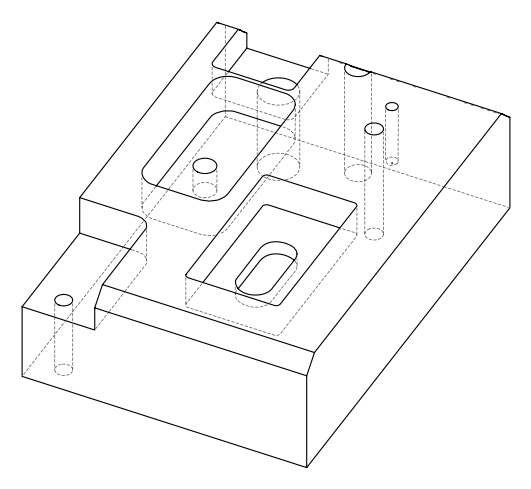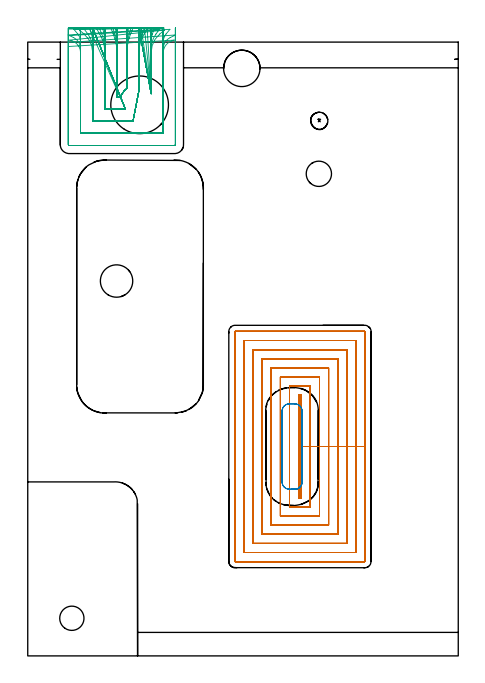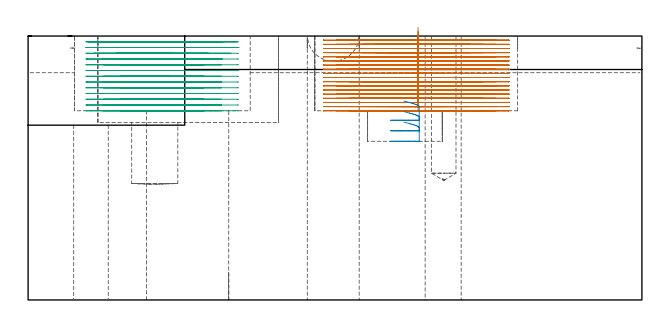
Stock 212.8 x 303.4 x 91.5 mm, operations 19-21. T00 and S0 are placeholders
(PLAN: 21 operations, 15 tool changes, 124.1 min)
(1 INDEXABLE_INSERT_DRILL_THROUGH_HOLE_FROM_SOLID | STEP1HOLE_2 | NXT0302_028 | 0.29 min | 58341 mm3)
(2 INDEXABLE_INSERT_DRILL_BLIND_HOLE_FROM_SOLID | STEP1POCKET | NXT0302_003 | 0.1 min | 10284 mm3)
(3 SPOT_DRILL | STEP1HOLE | NXT0321_9005460120000 | 0.04 min | 3391 mm3)
(4 SPOT_DRILL_1 | STEP1HOLE_1 | NXT0321_9005460120000 | 0.05 min | 182 mm3)
(5 SPOT_DRILL_2 | STEP1HOLE_3 | NXT0321_9005460120000 | 0.03 min | 2 mm3)
(6 SPOT_DRILL_3 | STEP1POCKET_1 | NXT0321_9005460120000 | 0.03 min | 0 mm3)
(7 DRILL_THROUGH_HOLE_INTO_CENTER | STEP1HOLE | UGT0301_515 | 0.28 min | 6937 mm3)
(8 DRILL_THROUGH_HOLE_INTO_CENTER_1 | STEP1HOLE_1 | NXT0301_065 | 0.39 min | 6199 mm3)
(9 DRILL_TO_ENLARGE_THROUGH_HOLE | STEP1HOLE_1 | UGT0301_046 | 0.4 min | 16879 mm3)
(10 DRILL_BLIND_HOLE_INTO_CENTER | STEP1HOLE_3 | NXT0301_022 | 0.04 min | 139 mm3)
(11 GUN_DRILL_THROUGH_HOLE | STEP1HOLE_3 | UGT0307_001 | 0.44 min | 1645 mm3)
(12 SPADE_DRILL_TO_ENLARGE_THROUGH_HOLE | STEP1HOLE_3 | UGT0306_003 | 0.39 min | 9421 mm3)
(13 DRILL_BLIND_HOLE_INTO_CENTER_1 | STEP1POCKET_1 | UGT0301_480 | 0.21 min | 2736 mm3)
(14 AREA_MILL | FG_CHAMFER_SURFACE | UGT0205_001 | 0.88 min | 1844 mm3)
(15 AREA_MILL_1 | FG_CHAMFER_SURFACE_1 | UGT0205_001 | 5.52 min | 11048 mm3)
(16 AREA_MILL_2 | FG_CHAMFER_SURFACE_2 | UGT0205_001 | 6.51 min | 11095 mm3)
(17 MILL_CORNER_NOTCH_RECTANGULAR | CORNER_NOTCH_RECTANGULAR | UGT0201_008 | Follow Part, ap 4, ae 75% | 8.81 min | 139588 mm3)
(18 MILL_RECTANGULAR_POCKET | POCKET_RECTANGULAR_STRAIGHT | UGT0201_094 | Follow Part, ap 5, ae 75% | 7.53 min | 223831 mm3)
(19 MILL_RECTANGULAR_POCKET_1 | POCKET_RECTANGULAR_STRAIGHT_1 | NXT0201_008 | Follow Part, ap 1.5, ae 75% | 68.76 min | 217965 mm3)
(20 MILL_RECTANGULAR_POCKET_2 | POCKET_RECTANGULAR_STRAIGHT_2 | UGT0201_008 | Follow Part, ap 4, ae 75% | 0.91 min | 14733 mm3)
(21 MILL_SLOT | SLOT_PARTIAL_RECTANGULAR | NXT0201_009 | Follow Part, ap 2, ae 75% | 22.51 min | 69092 mm3)
(TOOL NXT0302_028 | Index. Insert Drill 28.5mm [880-D2850L32-03] | D28.5 PA176 FL86 Z2)
(TOOL NXT0302_003 | Index. Insert Drill 16mm [880-D1600L20-05] | D16 PA176 FL80 Z2)
(TOOL NXT0321_9005460120000 | NC Spot Drill, 142deg, 12mm, Carbide, Uncoated | D12 PA142 FL30 Z2)
(TOOL UGT0301_515 | Carbide Drill 12.0 mm | D12 PA118 FL101 Z2)
(TOOL NXT0301_065 | Carbide Drill 9.4mm [860.1-0940-075A1-MM 2214] | D9.4 PA140 FL98 Z2)
(TOOL UGT0301_046 | Twist Drill 18 mm | D18 PA118 FL130 Z2)
(TOOL NXT0301_022 | Carbide Drill 5.1mm [860.1-0510-015A1-MM 2214] | D5.1 PA140 FL28 Z2)
(TOOL UGT0307_001 | Gun Drill 5 mm | D5 PA130 FL24 Z1)
(TOOL UGT0306_003 | Spade Drill 12.5mm | D12.5 PA132 FL10 Z2)
(TOOL UGT0301_480 | Carbide Drill 8.5 mm | D8.5 PA118 FL75 Z2)
(TOOL UGT0205_001 | Chamfer Mill 20 x 3 x 45 deg. | D20 FL50 Z2)
(TOOL UGT0201_008 | End Mill 16 mm | D16 FL32 Z4)
(TOOL UGT0201_094 | End mill 20 mm | D20 FL38 Z4)
(TOOL NXT0201_008 | ENDMILL 6mm [2P460-0600-NA 1630] | D6 FL26 Z6)
(TOOL NXT0201_009 | ENDMILL 8mm [2P460-0800-NA 1630] | D8 FL26 Z6)
(OP 19 MILL_RECTANGULAR_POCKET_1)
G17 G21 G94 G90
T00 M6
G54
G17 G0 G90 X135.2 Y86.934 S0 M3
G43 Z101.501 H1
Z94.501
G94 G1 Y103.5 Z90.062 F250.
Y128.9 F500.
X133.9
Y78.1
X135.2
Y103.5
X139.7
Y133.4
X129.4
Y73.6
X139.7
Y103.5
X144.2
Y137.9
X124.9
Y69.1
X144.2
Y103.5
X148.7
Y142.4
X120.4
Y64.6
X148.7
Y103.5
X153.2
Y146.9
X115.9
Y60.1
X153.2
Y103.5
X157.7
Y151.4
X111.4
Y55.6
X157.7
Y103.5
X162.2
Y155.9
X106.9
Y51.1
X162.2
Y103.5
X166.7
Y160.3
X166.695 Y160.355
X166.655 Y160.395
X166.6 Y160.4
X102.5
X102.445 Y160.395
X102.405 Y160.355
X102.4 Y160.3
Y46.7
X102.405 Y46.645
X102.445 Y46.605
X102.5 Y46.6
X166.6
X166.655 Y46.605
X166.695 Y46.645
X166.7 Y46.7
Y103.5
Y104.5
G0 X135.2 Y86.934 Z93.062
G1 Y103.5 Z88.623 F250.
Y128.9 F500.
X133.9
Y78.1
X135.2
Y103.5
X139.7
Y133.4
X129.4
Y73.6
X139.7
Y103.5
X144.2
Y137.9
X124.9
Y69.1
X144.2
Y103.5
X148.7
Y142.4
X120.4
Y64.6
X148.7
Y103.5
X153.2
Y146.9
X115.9
Y60.1
X153.2
Y103.5
X157.7
Y151.4
X111.4
Y55.6
X157.7
Y103.5
X162.2
Y155.9
X106.9
Y51.1
X162.2
Y103.5
X166.7
Y160.3
X166.695 Y160.355
X166.655 Y160.395
X166.6 Y160.4
X102.5
X102.445 Y160.395
X102.405 Y160.355
X102.4 Y160.3
Y46.7
X102.405 Y46.645
X102.445 Y46.605
X102.5 Y46.6
X166.6
X166.655 Y46.605
X166.695 Y46.645
X166.7 Y46.7
Y103.5
Y104.5
G0 X135.2 Y86.934 Z91.623
G1 Y103.5 Z87.184 F250.
Y128.9 F500.
X133.9
Y78.1
X135.2
Y103.5
X139.7
Y133.4
X129.4
Y73.6
X139.7
Y103.5
X144.2
Y137.9
X124.9
Y69.1
X144.2
Y103.5
X148.7
Y142.4
X120.4
Y64.6
X148.7
Y103.5
X153.2
Y146.9
X115.9
Y60.1
X153.2
Y103.5
X157.7
Y151.4
X111.4
Y55.6
X157.7
Y103.5
X162.2
Y155.9
X106.9
Y51.1
X162.2
Y103.5
X166.7
Y160.3
X166.695 Y160.355
X166.655 Y160.395
X166.6 Y160.4
X102.5
X102.445 Y160.395
X102.405 Y160.355
X102.4 Y160.3
Y46.7
X102.405 Y46.645
X102.445 Y46.605
X102.5 Y46.6
X166.6
X166.655 Y46.605
X166.695 Y46.645
X166.7 Y46.7
Y103.5
Y104.5
G0 X135.2 Y86.934 Z90.184
G1 Y103.5 Z85.745 F250.
Y128.9 F500.
X133.9
Y78.1
X135.2
Y103.5
X139.7
Y133.4
X129.4
Y73.6
X139.7
Y103.5
X144.2
Y137.9
X124.9
Y69.1
X144.2
Y103.5
X148.7
Y142.4
X120.4
Y64.6
X148.7
Y103.5
X153.2
Y146.9
X115.9
Y60.1
X153.2
Y103.5
X157.7
Y151.4
X111.4
Y55.6
X157.7
Y103.5
X162.2
Y155.9
X106.9
Y51.1
X162.2
Y103.5
X166.7
Y160.3
X166.695 Y160.355
X166.655 Y160.395
X166.6 Y160.4
X102.5
X102.445 Y160.395
X102.405 Y160.355
X102.4 Y160.3
Y46.7
X102.405 Y46.645
X102.445 Y46.605
X102.5 Y46.6
X166.6
X166.655 Y46.605
X166.695 Y46.645
X166.7 Y46.7
Y103.5
Y104.5
G0 X135.2 Y86.934 Z88.745
G1 Y103.5 Z84.306 F250.
Y128.9 F500.
X133.9
Y78.1
X135.2
Y103.5
X139.7
Y133.4
X129.4
Y73.6
X139.7
Y103.5
X144.2
Y137.9
X124.9
Y69.1
X144.2
Y103.5
X148.7
Y142.4
X120.4
Y64.6
X148.7
Y103.5
X153.2
Y146.9
X115.9
Y60.1
X153.2
Y103.5
X157.7
Y151.4
X111.4
Y55.6
X157.7
Y103.5
X162.2
Y155.9
X106.9
Y51.1
X162.2
Y103.5
X166.7
Y160.3
X166.695 Y160.355
X166.655 Y160.395
X166.6 Y160.4
X102.5
X102.445 Y160.395
X102.405 Y160.355
X102.4 Y160.3
Y46.7
X102.405 Y46.645
X102.445 Y46.605
X102.5 Y46.6
X166.6
X166.655 Y46.605
X166.695 Y46.645
X166.7 Y46.7
Y103.5
Y104.5
G0 X135.2 Y86.934 Z87.306
G1 Y103.5 Z82.867 F250.
Y128.9 F500.
X133.9
Y78.1
X135.2
Y103.5
X139.7
Y133.4
X129.4
Y73.6
X139.7
Y103.5
X144.2
Y137.9
X124.9
Y69.1
X144.2
Y103.5
X148.7
Y142.4
X120.4
Y64.6
X148.7
Y103.5
X153.2
Y146.9
X115.9
Y60.1
X153.2
Y103.5
X157.7
Y151.4
X111.4
Y55.6
X157.7
Y103.5
X162.2
Y155.9
X106.9
Y51.1
X162.2
Y103.5
X166.7
Y160.3
X166.695 Y160.355
X166.655 Y160.395
X166.6 Y160.4
X102.5
X102.445 Y160.395
X102.405 Y160.355
X102.4 Y160.3
Y46.7
X102.405 Y46.645
X102.445 Y46.605
X102.5 Y46.6
X166.6
X166.655 Y46.605
X166.695 Y46.645
X166.7 Y46.7
Y103.5
Y104.5
G0 X135.2 Y86.934 Z85.867
G1 Y103.5 Z81.428 F250.
Y128.9 F500.
X133.9
Y78.1
X135.2
Y103.5
X139.7
Y133.4
X129.4
Y73.6
X139.7
Y103.5
X144.2
Y137.9
X124.9
Y69.1
X144.2
Y103.5
X148.7
Y142.4
X120.4
Y64.6
X148.7
Y103.5
X153.2
Y146.9
X115.9
Y60.1
X153.2
Y103.5
X157.7
Y151.4
X111.4
Y55.6
X157.7
Y103.5
X162.2
Y155.9
X106.9
Y51.1
X162.2
Y103.5
X166.7
Y160.3
X166.695 Y160.355
X166.655 Y160.395
X166.6 Y160.4
X102.5
X102.445 Y160.395
X102.405 Y160.355
X102.4 Y160.3
Y46.7
X102.405 Y46.645
X102.445 Y46.605
X102.5 Y46.6
X166.6
X166.655 Y46.605
X166.695 Y46.645
X166.7 Y46.7
Y103.5
Y104.5
G0 X135.2 Y86.934 Z84.428
G1 Y103.5 Z79.989 F250.
Y128.9 F500.
X133.9
Y78.1
X135.2
Y103.5
X139.7
Y133.4
X129.4
Y73.6
X139.7
Y103.5
X144.2
Y137.9
X124.9
Y69.1
X144.2
Y103.5
X148.7
Y142.4
X120.4
Y64.6
X148.7
Y103.5
X153.2
Y146.9
X115.9
Y60.1
X153.2
Y103.5
X157.7
Y151.4
X111.4
Y55.6
X157.7
Y103.5
X162.2
Y155.9
X106.9
Y51.1
X162.2
Y103.5
X166.7
Y160.3
X166.695 Y160.355
X166.655 Y160.395
X166.6 Y160.4
X102.5
X102.445 Y160.395
X102.405 Y160.355
X102.4 Y160.3
Y46.7
X102.405 Y46.645
X102.445 Y46.605
X102.5 Y46.6
X166.6
X166.655 Y46.605
X166.695 Y46.645
X166.7 Y46.7
Y103.5
Y104.5
G0 X135.2 Y86.934 Z82.989
G1 Y103.5 Z78.55 F250.
Y128.9 F500.
X133.9
Y78.1
X135.2
Y103.5
X139.7
Y133.4
X129.4
Y73.6
X139.7
Y103.5
X144.2
Y137.9
X124.9
Y69.1
X144.2
Y103.5
X148.7
Y142.4
X120.4
Y64.6
X148.7
Y103.5
X153.2
Y146.9
X115.9
Y60.1
X153.2
Y103.5
X157.7
Y151.4
X111.4
Y55.6
X157.7
Y103.5
X162.2
Y155.9
X106.9
Y51.1
X162.2
Y103.5
X166.7
Y160.3
X166.695 Y160.355
X166.655 Y160.395
X166.6 Y160.4
X102.5
X102.445 Y160.395
X102.405 Y160.355
X102.4 Y160.3
Y46.7
X102.405 Y46.645
X102.445 Y46.605
X102.5 Y46.6
X166.6
X166.655 Y46.605
X166.695 Y46.645
X166.7 Y46.7
Y103.5
Y104.5
G0 X135.2 Y86.934 Z81.55
G1 Y103.5 Z77.111 F250.
Y128.9 F500.
X133.9
Y78.1
X135.2
Y103.5
X139.7
Y133.4
X129.4
Y73.6
X139.7
Y103.5
X144.2
Y137.9
X124.9
Y69.1
X144.2
Y103.5
X148.7
Y142.4
X120.4
Y64.6
X148.7
Y103.5
X153.2
Y146.9
X115.9
Y60.1
X153.2
Y103.5
X157.7
Y151.4
X111.4
Y55.6
X157.7
Y103.5
X162.2
Y155.9
X106.9
Y51.1
X162.2
Y103.5
X166.7
Y160.3
X166.695 Y160.355
X166.655 Y160.395
X166.6 Y160.4
X102.5
X102.445 Y160.395
X102.405 Y160.355
X102.4 Y160.3
Y46.7
X102.405 Y46.645
X102.445 Y46.605
X102.5 Y46.6
X166.6
X166.655 Y46.605
X166.695 Y46.645
X166.7 Y46.7
Y103.5
Y104.5
G0 X135.2 Y86.934 Z80.111
G1 Y103.5 Z75.672 F250.
Y128.9 F500.
X133.9
Y78.1
X135.2
Y103.5
X139.7
Y133.4
X129.4
Y73.6
X139.7
Y103.5
X144.2
Y137.9
X124.9
Y69.1
X144.2
Y103.5
X148.7
Y142.4
X120.4
Y64.6
X148.7
Y103.5
X153.2
Y146.9
X115.9
Y60.1
X153.2
Y103.5
X157.7
Y151.4
X111.4
Y55.6
X157.7
Y103.5
X162.2
Y155.9
X106.9
Y51.1
X162.2
Y103.5
X166.7
Y160.3
X166.695 Y160.355
X166.655 Y160.395
X166.6 Y160.4
X102.5
X102.445 Y160.395
X102.405 Y160.355
X102.4 Y160.3
Y46.7
X102.405 Y46.645
X102.445 Y46.605
X102.5 Y46.6
X166.6
X166.655 Y46.605
X166.695 Y46.645
X166.7 Y46.7
Y103.5
Y104.5
G0 X135.2 Y86.934 Z78.672
G1 Y103.5 Z74.234 F250.
Y128.9 F500.
X133.9
Y78.1
X135.2
Y103.5
X139.7
Y133.4
X129.4
Y73.6
X139.7
Y103.5
X144.2
Y137.9
X124.9
Y69.1
X144.2
Y103.5
X148.7
Y142.4
X120.4
Y64.6
X148.7
Y103.5
X153.2
Y146.9
X115.9
Y60.1
X153.2
Y103.5
X157.7
Y151.4
X111.4
Y55.6
X157.7
Y103.5
X162.2
Y155.9
X106.9
Y51.1
X162.2
Y103.5
X166.7
Y160.3
X166.695 Y160.355
X166.655 Y160.395
X166.6 Y160.4
X102.5
X102.445 Y160.395
X102.405 Y160.355
X102.4 Y160.3
Y46.7
X102.405 Y46.645
X102.445 Y46.605
X102.5 Y46.6
X166.6
X166.655 Y46.605
X166.695 Y46.645
X166.7 Y46.7
Y103.5
Y104.5
G0 X135.2 Y86.934 Z77.234
G1 Y103.5 Z72.795 F250.
Y128.9 F500.
X133.9
Y78.1
X135.2
Y103.5
X139.7
Y133.4
X129.4
Y73.6
X139.7
Y103.5
X144.2
Y137.9
X124.9
Y69.1
X144.2
Y103.5
X148.7
Y142.4
X120.4
Y64.6
X148.7
Y103.5
X153.2
Y146.9
X115.9
Y60.1
X153.2
Y103.5
X157.7
Y151.4
X111.4
Y55.6
X157.7
Y103.5
X162.2
Y155.9
X106.9
Y51.1
X162.2
Y103.5
X166.7
Y160.3
X166.695 Y160.355
X166.655 Y160.395
X166.6 Y160.4
X102.5
X102.445 Y160.395
X102.405 Y160.355
X102.4 Y160.3
Y46.7
X102.405 Y46.645
X102.445 Y46.605
X102.5 Y46.6
X166.6
X166.655 Y46.605
X166.695 Y46.645
X166.7 Y46.7
Y103.5
Y104.5
G0 X135.2 Y86.934 Z75.795
G1 Y103.5 Z71.356 F250.
Y128.9 F500.
X133.9
Y78.1
X135.2
Y103.5
X139.7
Y133.4
X129.4
Y73.6
X139.7
Y103.5
X144.2
Y137.9
X124.9
Y69.1
X144.2
Y103.5
X148.7
Y142.4
X120.4
Y64.6
X148.7
Y103.5
X153.2
Y146.9
X115.9
Y60.1
X153.2
Y103.5
X157.7
Y151.4
X111.4
Y55.6
X157.7
Y103.5
X162.2
Y155.9
X106.9
Y51.1
X162.2
Y103.5
X166.7
Y160.3
X166.695 Y160.355
X166.655 Y160.395
X166.6 Y160.4
X102.5
X102.445 Y160.395
X102.405 Y160.355
X102.4 Y160.3
Y46.7
X102.405 Y46.645
X102.445 Y46.605
X102.5 Y46.6
X166.6
X166.655 Y46.605
X166.695 Y46.645
X166.7 Y46.7
Y103.5
Y104.5
G0 X135.2 Y86.934 Z74.356
G1 Y103.5 Z69.917 F250.
Y128.9 F500.
X133.9
Y78.1
X135.2
Y103.5
X139.7
Y133.4
X129.4
Y73.6
X139.7
Y103.5
X144.2
Y137.9
X124.9
Y69.1
X144.2
Y103.5
X148.7
Y142.4
X120.4
Y64.6
X148.7
Y103.5
X153.2
Y146.9
X115.9
Y60.1
X153.2
Y103.5
X157.7
Y151.4
X111.4
Y55.6
X157.7
Y103.5
X162.2
Y155.9
X106.9
Y51.1
X162.2
Y103.5
X166.7
Y160.3
X166.695 Y160.355
X166.655 Y160.395
X166.6 Y160.4
X102.5
X102.445 Y160.395
X102.405 Y160.355
X102.4 Y160.3
Y46.7
X102.405 Y46.645
X102.445 Y46.605
X102.5 Y46.6
X166.6
X166.655 Y46.605
X166.695 Y46.645
X166.7 Y46.7
Y103.5
Y104.5
G0 X135.2 Y86.934 Z72.917
G1 Y103.5 Z68.478 F250.
Y128.9 F500.
X133.9
Y78.1
X135.2
Y103.5
X139.7
Y133.4
X129.4
Y73.6
X139.7
Y103.5
X144.2
Y137.9
X124.9
Y69.1
X144.2
Y103.5
X148.7
Y142.4
X120.4
Y64.6
X148.7
Y103.5
X153.2
Y146.9
X115.9
Y60.1
X153.2
Y103.5
X157.7
Y151.4
X111.4
Y55.6
X157.7
Y103.5
X162.2
Y155.9
X106.9
Y51.1
X162.2
Y103.5
X166.7
Y160.3
X166.695 Y160.355
X166.655 Y160.395
X166.6 Y160.4
X102.5
X102.445 Y160.395
X102.405 Y160.355
X102.4 Y160.3
Y46.7
X102.405 Y46.645
X102.445 Y46.605
X102.5 Y46.6
X166.6
X166.655 Y46.605
X166.695 Y46.645
X166.7 Y46.7
Y103.5
Y104.5
G0 X135.2 Y86.934 Z71.478
G1 Y103.5 Z67.039 F250.
Y128.9 F500.
X133.9
Y78.1
X135.2
Y103.5
X139.7
Y133.4
X129.4
Y73.6
X139.7
Y103.5
X144.2
Y137.9
X124.9
Y69.1
X144.2
Y103.5
X148.7
Y142.4
X120.4
Y64.6
X148.7
Y103.5
X153.2
Y146.9
X115.9
Y60.1
X153.2
Y103.5
X157.7
Y151.4
X111.4
Y55.6
X157.7
Y103.5
X162.2
Y155.9
X106.9
Y51.1
X162.2
Y103.5
X166.7
Y160.3
X166.695 Y160.355
X166.655 Y160.395
X166.6 Y160.4
X102.5
X102.445 Y160.395
X102.405 Y160.355
X102.4 Y160.3
Y46.7
X102.405 Y46.645
X102.445 Y46.605
X102.5 Y46.6
X166.6
X166.655 Y46.605
X166.695 Y46.645
X166.7 Y46.7
Y103.5
Y104.5
G0 X135.2 Y86.934 Z70.039
G1 Y103.5 Z65.6 F250.
Y128.9 F500.
X133.9
Y78.1
X135.2
Y103.5
X139.7
Y133.4
X129.4
Y73.6
X139.7
Y103.5
X144.2
Y137.9
X124.9
Y69.1
X144.2
Y103.5
X148.7
Y142.4
X120.4
Y64.6
X148.7
Y103.5
X153.2
Y146.9
X115.9
Y60.1
X153.2
Y103.5
X157.7
Y151.4
X111.4
Y55.6
X157.7
Y103.5
X162.2
Y155.9
X106.9
Y51.1
X162.2
Y103.5
X166.7
Y160.3
X166.695 Y160.355
X166.655 Y160.395
X166.6 Y160.4
X102.5
X102.445 Y160.395
X102.405 Y160.355
X102.4 Y160.3
Y46.7
X102.405 Y46.645
X102.445 Y46.605
X102.5 Y46.6
X166.6
X166.655 Y46.605
X166.695 Y46.645
X166.7 Y46.7
Y103.5
Y104.5
G0 Z101.501
M5
M2
(OP 20 MILL_RECTANGULAR_POCKET_2)
G17 G21 G94 G90
T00 M6
G54
G17 G0 G90 X130.339 Y82.4 S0 M3
G43 Z101.501 H0
Z68.95
G94 G1 X132.19 Z68.454 F250.
X132.713 Y82.466 Z68.313
X133.222 Y82.608 Z68.172
X133.704 Y82.823 Z68.03
X134.15 Y83.106 Z67.889
X134.549 Y83.451 Z67.747
X134.894 Y83.85 Z67.606
X135.177 Y84.296 Z67.464
X135.392 Y84.778 Z67.323
X135.534 Y85.287 Z67.181
X135.6 Y85.81 Z67.04
Y103.5 Z62.3
Y121. F500.
G3 X132. Y124.6 R3.6
G1 X129.3
G3 X125.7 Y121. R3.6
G1 Y86.
G3 X129.3 Y82.4 R3.6
G1 X132.
G3 X135.6 Y86. R3.6
G1 Y103.5
Y104.5
G0 X130.339 Y82.4 Z65.3
G1 X132.19 Z64.804 F250.
X132.713 Y82.466 Z64.663
X133.222 Y82.608 Z64.521
X133.704 Y82.823 Z64.38
X134.15 Y83.106 Z64.239
X134.549 Y83.451 Z64.097
X134.894 Y83.85 Z63.956
X135.177 Y84.296 Z63.814
X135.392 Y84.778 Z63.673
X135.534 Y85.287 Z63.531
X135.6 Y85.81 Z63.39
Y103.5 Z58.65
Y121. F500.
G3 X132. Y124.6 R3.6
G1 X129.3
G3 X125.7 Y121. R3.6
G1 Y86.
G3 X129.3 Y82.4 R3.6
G1 X132.
G3 X135.6 Y86. R3.6
G1 Y103.5
Y104.5
G0 X130.339 Y82.4 Z61.65
G1 X132.19 Z61.154 F250.
X132.713 Y82.466 Z61.013
X133.222 Y82.608 Z60.871
X133.704 Y82.823 Z60.73
X134.15 Y83.106 Z60.589
X134.549 Y83.451 Z60.447
X134.894 Y83.85 Z60.306
X135.177 Y84.296 Z60.164
X135.392 Y84.778 Z60.023
X135.534 Y85.287 Z59.881
X135.6 Y85.81 Z59.74
Y103.5 Z55.
Y121. F500.
G3 X132. Y124.6 R3.6
G1 X129.3
G3 X125.7 Y121. R3.6
G1 Y86.
G3 X129.3 Y82.4 R3.6
G1 X132.
G3 X135.6 Y86. R3.6
G1 Y103.5
Y104.5
G0 Z101.501
M5
M2
(OP 21 MILL_SLOT)
G17 G21 G94 G90
T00 M6
G54
G17 G0 G90 X41.129 Y310.172 S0 M3
G43 Z101.501 H1
Z89.508
G94 G1 X42.276 Y307.4 F250.
G2 X44.1 Y298.223 R24. F500.
G1 Y276.3
X45.831
G2 X49. Y280.479 R10.258
G1 Y298.227
G2 X50.822 Y307.4 R24.
G1 X51.969 Y310.172 F250.
X34.055 Y309.981
X35.585 Y307.4
G2 X38.1 Y298.223 R18. F500.
G1 Y270.3
X45.277
X48.277 F250.
G0 Z101.501
X25.537 Y309.333
Z89.508
G1 X27.831 Y307.4
G2 X32.1 Y298.223 R12. F500.
G1 Y264.3
X49.022
X52.022 F250.
X55. Y279.641 F500.
Y282.641 F250.
Y298.227 F500.
G2 X57.513 Y307.4 R18.
G1 X59.042 Y309.981 F250.
X61. Y277.909 F500.
Y280.909 F250.
Y298.227 F500.
G2 X65.263 Y307.4 R12.
G1 X67.557 Y309.334 F250.
X20.719 Y304.376 F500.
X22.13 Y303.868 F250.
G2 X26.1 Y298.223 R6. F500.
G1 Y258.3
X67.
Y298.227
G2 X70.969 Y303.873 R6.
G1 X72.381 Y304.381 F250.
X20.1 Y301.223 F500.
Y298.223 F250.
Y252.7 F500.
G3 X20.5 Y252.3 R0.4
G1 X72.6
G3 X73. Y252.7 R0.4
G1 Y298.227
Y301.227 F250.
G0 Z101.501
X42.1 Y310.262
Z87.516
G1 X42.999 Y307.4
G2 X44.1 Y300.213 R24. F500.
G1 Y276.3
X45.831
G2 X49. Y280.479 R10.258
G1 Y300.219
G2 X50.099 Y307.4 R24.
G1 X50.997 Y310.263 F250.
X35.405 Y310.15
X36.603 Y307.4
G2 X38.1 Y300.213 R18. F500.
G1 Y270.3
X45.277
X48.277 F250.
G0 Z101.501
X27.913 Y309.802
Z87.516
G1 X29.71 Y307.4
G2 X32.1 Y300.213 R12. F500.
G1 Y264.3
X49.022
X52.022 F250.
X55. Y279.641 F500.
Y282.641 F250.
Y300.219 F500.
G2 X56.494 Y307.4 R18.
G1 X57.691 Y310.151 F250.
X61. Y277.909 F500.
Y280.909 F250.
Y300.219 F500.
G2 X63.385 Y307.4 R12.
G1 X65.181 Y309.804 F250.
X19.995 Y306.92 F500.
X22.699 Y305.621 F250.
G2 X26.1 Y300.213 R6. F500.
G1 Y258.3
X67.
Y300.219
G2 X70.401 Y305.627 R6.
G1 X73.105 Y306.927 F250.
X20.1 Y303.213 F500.
Y300.213 F250.
Y252.7 F500.
G3 X20.5 Y252.3 R0.4
G1 X72.6
G3 X73. Y252.7 R0.4
G1 Y300.219
Y303.219 F250.
G0 Z101.501
X43.317 Y310.362
Z85.523
G1 X43.794 Y307.4
G2 X44.1 Y303.58 R24. F500.
G1 Y276.3
X45.831
G2 X49. Y280.479 R10.258
G1 Y303.585
G2 X49.305 Y307.4 R24.
G1 X49.782 Y310.362 F250.
X37.053 Y310.332
X37.69 Y307.4
G2 X38.1 Y303.58 R18. F500.
G1 Y270.3
X45.277
X48.277 F250.
X30.521 Y310.244 F500.
X31.476 Y307.4 F250.
G2 X32.1 Y303.58 R12. F500.
G1 Y264.3
X49.022
X52.022 F250.
X55. Y279.64 F500.
Y282.64 F250.
Y303.585 F500.
G2 X55.409 Y307.4 R18.
G1 X56.045 Y310.332 F250.
X61. Y277.908 F500.
Y280.908 F250.
Y303.585 F500.
G2 X61.623 Y307.4 R12.
G1 X62.576 Y310.244 F250.
X22.817 Y309.713
X24.727 Y307.4
G2 X26.1 Y303.58 R6. F500.
G1 Y258.3
X67.
Y303.585
G2 X68.369 Y307.4 R6.
G1 X70.277 Y309.715 F250.
X20.1 Y306.58 F500.
Y303.58 F250.
Y252.7 F500.
G3 X20.5 Y252.3 R0.4
G1 X72.6
G3 X73. Y252.7 R0.4
G1 Y303.585
Y306.585 F250.
G0 Z101.501
X44.022 Y310.399
Z83.531
G1 X44.093 Y307.4
G2 X44.1 Y306.828 R24. F500.
G1 Y276.3
X45.831
G2 X49. Y280.479 R10.258
G1 Y306.829
G2 X49.007 Y307.4 R24.
G1 X49.078 Y310.399 F250.
X37.996 Y310.398
X38.091 Y307.4
G2 X38.1 Y306.828 R18. F500.
G1 Y270.3
X45.277
X48.277 F250.
X31.943 Y310.397 F500.
X32.086 Y307.4 F250.
G2 X32.1 Y306.828 R12. F500.
G1 Y264.3
X49.022
X52.022 F250.
X55. Y279.64 F500.
Y282.64 F250.
Y306.829 F500.
G2 X55.009 Y307.4 R18.
G1 X55.104 Y310.399 F250.
X61. Y277.908 F500.
Y280.908 F250.
Y306.829 F500.
G2 X61.014 Y307.4 R12.
G1 X61.156 Y310.397 F250.
X25.787 Y310.386
X26.073 Y307.4
G2 X26.1 Y306.828 R6. F500.
G1 Y258.3
X67.
Y306.829
G2 X67.027 Y307.4 R6.
G1 X67.312 Y310.386 F250.
X20.1 Y309.828
Y306.828
Y252.7 F500.
G3 X20.5 Y252.3 R0.4
G1 X72.6
G3 X73. Y252.7 R0.4
G1 Y306.829
Y309.829 F250.
G0 X44.1 Y310.4 Z81.539
G1 Y307.4
Y276.3 F500.
X45.831
G2 X49. Y280.479 R10.258
G1 Y307.4
Y310.4 F250.
X38.1
Y307.4
Y270.3 F500.
X45.277
X48.277 F250.
X32.1 Y310.4 F500.
Y307.4 F250.
Y264.3 F500.
X49.022
X52.022 F250.
X55. Y279.64 F500.
Y282.64 F250.
Y307.4 F500.
Y310.4 F250.
X61. Y277.909 F500.
Y280.909 F250.
Y307.4 F500.
Y310.4 F250.
X26.1
Y307.4
Y258.3 F500.
X67.
Y307.4
Y310.4 F250.
X20.1
Y307.4
Y252.7 F500.
G3 X20.5 Y252.3 R0.4
G1 X72.6
G3 X73. Y252.7 R0.4
G1 Y307.4
Y310.4 F250.
G0 X44.1 Z79.546
G1 Y307.4
Y276.3 F500.
X45.831
G2 X49. Y280.479 R10.258
G1 Y307.4
Y310.4 F250.
X38.1
Y307.4
Y270.3 F500.
X45.277
X48.277 F250.
X32.1 Y310.4 F500.
Y307.4 F250.
Y264.3 F500.
X49.022
X52.022 F250.
X55. Y279.641 F500.
Y282.641 F250.
Y307.4 F500.
Y310.4 F250.
X61. Y277.909 F500.
Y280.909 F250.
Y307.4 F500.
Y310.4 F250.
X26.1
Y307.4
Y258.3 F500.
X67.
Y307.4
Y310.4 F250.
X20.1
Y307.4
Y252.7 F500.
G3 X20.5 Y252.3 R0.4
G1 X72.6
G3 X73. Y252.7 R0.4
G1 Y307.4
Y310.4 F250.
G0 X44.1 Z77.554
G1 Y307.4
Y276.3 F500.
X45.831
G2 X49. Y280.479 R10.258
G1 Y307.4
Y310.4 F250.
X38.1
Y307.4
Y270.3 F500.
X45.278
X48.278 F250.
X32.1 Y310.4 F500.
Y307.4 F250.
Y264.3 F500.
X49.022
X52.022 F250.
X55. Y279.641 F500.
Y282.641 F250.
Y307.4 F500.
Y310.4 F250.
X61. Y277.909 F500.
Y280.909 F250.
Y307.4 F500.
Y310.4 F250.
X26.1
Y307.4
Y258.3 F500.
X67.
Y307.4
Y310.4 F250.
X20.1
Y307.4
Y252.7 F500.
G3 X20.5 Y252.3 R0.4
G1 X72.6
G3 X73. Y252.7 R0.4
G1 Y307.4
Y310.4 F250.
G0 X44.1 Z75.562
G1 Y307.4
Y276.3 F500.
X45.831
G2 X49. Y280.479 R10.258
G1 Y307.4
Y310.4 F250.
X38.1
Y307.4
Y270.3 F500.
X45.278
X48.278 F250.
X32.1 Y310.4 F500.
Y307.4 F250.
Y264.3 F500.
X49.022
X52.022 F250.
X55. Y279.642 F500.
Y282.642 F250.
Y307.4 F500.
Y310.4 F250.
X61. Y277.914 F500.
Y280.914 F250.
Y307.4 F500.
Y310.4 F250.
X26.1
Y307.4
Y258.3 F500.
X67.
Y307.4
Y310.4 F250.
X20.1
Y307.4
Y252.7 F500.
G3 X20.5 Y252.3 R0.4
G1 X72.6
G3 X73. Y252.7 R0.4
G1 Y307.4
Y310.4 F250.
G0 X44.1 Z73.569
G1 Y307.4
Y276.3 F500.
X45.831
G2 X49. Y280.479 R10.258
G1 Y307.4
Y310.4 F250.
X38.1
Y307.4
Y270.3 F500.
X45.277
X48.277 F250.
X32.1 Y310.4 F500.
Y307.4 F250.
Y264.3 F500.
X49.022
X52.022 F250.
X55. Y279.641 F500.
Y282.641 F250.
Y307.4 F500.
Y310.4 F250.
X61. Y277.909 F500.
Y280.909 F250.
Y307.4 F500.
Y310.4 F250.
X26.1
Y307.4
Y258.3 F500.
X67.
Y307.4
Y310.4 F250.
X20.1
Y307.4
Y252.7 F500.
G3 X20.5 Y252.3 R0.4
G1 X72.6
G3 X73. Y252.7 R0.4
G1 Y307.4
Y310.4 F250.
G0 X44.1 Z71.577
G1 Y307.4
Y276.3 F500.
X45.831
G2 X49. Y280.479 R10.258
G1 Y307.4
Y310.4 F250.
X38.1
Y307.4
Y270.3 F500.
X45.277
X48.277 F250.
X32.1 Y310.4 F500.
Y307.4 F250.
Y264.3 F500.
X49.022
X52.022 F250.
X55. Y279.641 F500.
Y282.641 F250.
Y307.4 F500.
Y310.4 F250.
X61. Y277.909 F500.
Y280.909 F250.
Y307.4 F500.
Y310.4 F250.
X26.1
Y307.4
Y258.3 F500.
X67.
Y307.4
Y310.4 F250.
X20.1
Y307.4
Y252.7 F500.
G3 X20.5 Y252.3 R0.4
G1 X72.6
G3 X73. Y252.7 R0.4
G1 Y307.4
Y310.4 F250.
G0 X44.1 Z69.585
G1 Y307.4
Y276.3 F500.
X45.831
G2 X49. Y280.479 R10.258
G1 Y307.4
Y310.4 F250.
X38.1
Y307.4
Y270.3 F500.
X45.277
X48.277 F250.
X32.1 Y310.4 F500.
Y307.4 F250.
Y264.3 F500.
X49.022
X52.022 F250.
X55. Y279.641 F500.
Y282.641 F250.
Y307.4 F500.
Y310.4 F250.
X61. Y277.909 F500.
Y280.909 F250.
Y307.4 F500.
Y310.4 F250.
X26.1
Y307.4
Y258.3 F500.
X67.
Y307.4
Y310.4 F250.
X20.1
Y307.4
Y252.7 F500.
G3 X20.5 Y252.3 R0.4
G1 X72.6
G3 X73. Y252.7 R0.4
G1 Y307.4
Y310.4 F250.
G0 X44.1 Z67.592
G1 Y307.4
Y276.3 F500.
X45.831
G2 X49. Y280.479 R10.258
G1 Y307.4
Y310.4 F250.
X38.1
Y307.4
Y270.3 F500.
X45.277
X48.277 F250.
X32.1 Y310.4 F500.
Y307.4 F250.
Y264.3 F500.
X49.022
X52.022 F250.
X55. Y279.641 F500.
Y282.641 F250.
Y307.4 F500.
Y310.4 F250.
X61. Y277.909 F500.
Y280.909 F250.
Y307.4 F500.
Y310.4 F250.
X26.1
Y307.4
Y258.3 F500.
X67.
Y307.4
Y310.4 F250.
X20.1
Y307.4
Y252.7 F500.
G3 X20.5 Y252.3 R0.4
G1 X72.6
G3 X73. Y252.7 R0.4
G1 Y307.4
Y310.4 F250.
G0 X44.1 Z65.6
G1 Y307.4
Y276.3 F500.
X45.831
G2 X49. Y280.479 R10.258
G1 Y307.4
Y310.4 F250.
X38.1
Y307.4
Y270.3 F500.
X45.277
X48.277 F250.
X32.1 Y310.4 F500.
Y307.4 F250.
Y264.3 F500.
X49.022
X52.022 F250.
X55. Y279.644 F500.
Y282.644 F250.
Y307.4 F500.
Y310.4 F250.
X61. Y277.917 F500.
Y280.917 F250.
Y307.4 F500.
Y310.4 F250.
X26.1
Y307.4
Y258.3 F500.
X67.
Y307.4
Y310.4 F250.
X20.1
Y307.4
Y252.7 F500.
G3 X20.5 Y252.3 R0.4
G1 X72.6
G3 X73. Y252.7 R0.4
G1 Y307.4
Y310.4 F250.
G0 Z101.501
M5
M2
